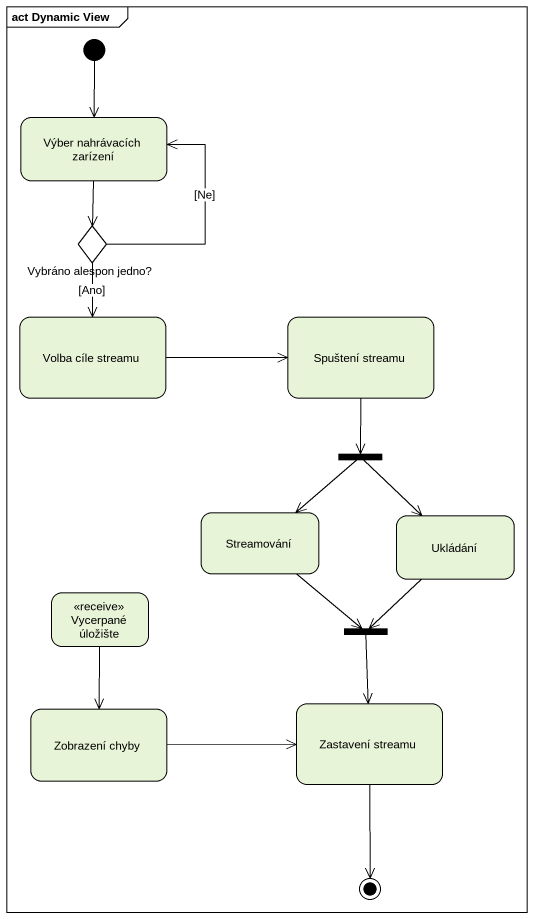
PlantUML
@startuml
mainframe act Dynamic View
hide empty description
state "Výber nahrávacích zarízení" as Výber_nahrávacích_zarízení
state "Vybráno alespon jedno?" as Vybráno_alespon_jedno <<choice>>
state "Volba cíle streamu" as Volba_cíle_streamu
state "Spuštení streamu" as Spuštení_streamu
state fork1 <<fork>>
state Streamování
state Ukládání
state "Vycerpané úložište" as Vycerpané_úložište <<receive>>
state fork2 <<join>>
state "Zobrazení chyby" as Zobrazení_chyby
state "Zastavení streamu" as Zastavení_streamu
[*] --> Výber_nahrávacích_zarízení
Výber_nahrávacích_zarízení --> Vybráno_alespon_jedno
Vybráno_alespon_jedno -up-> Výber_nahrávacích_zarízení : [Ne]
Vybráno_alespon_jedno --> Volba_cíle_streamu : [Ano]
Volba_cíle_streamu -right-> Spuštení_streamu
Spuštení_streamu --> fork1
fork1 --> Streamování
fork1 --> Ukládání
Streamování --> fork2
Ukládání --> fork2
Vycerpané_úložište --> Zobrazení_chyby
fork2 --> Zastavení_streamu
Zobrazení_chyby -right-> Zastavení_streamu
Zastavení_streamu --> [*]
@enduml
